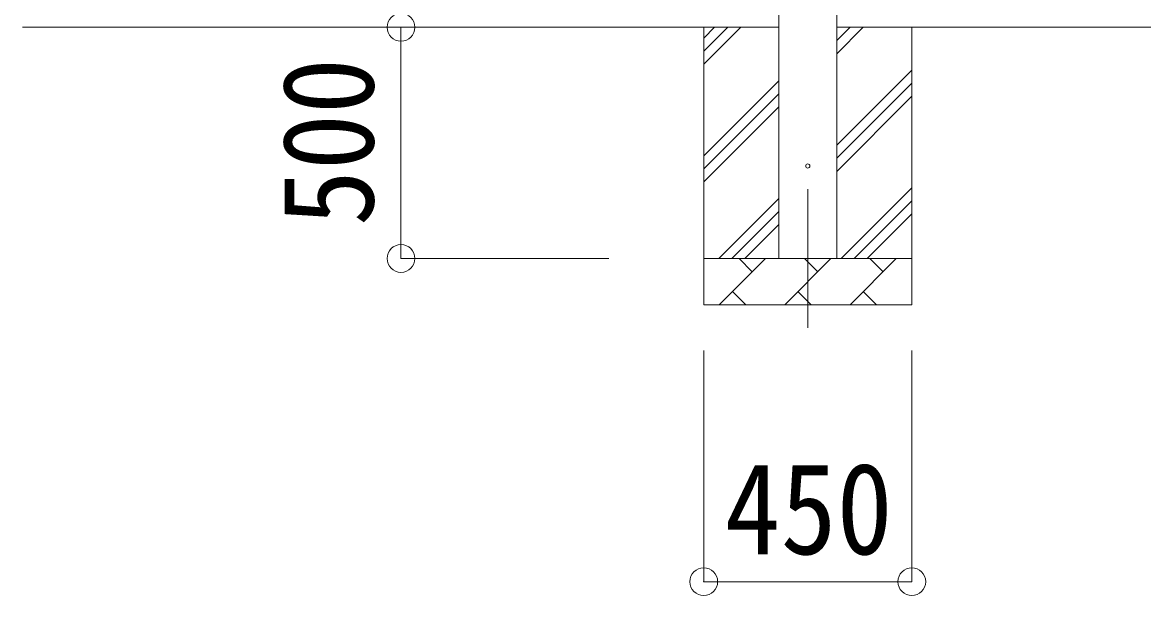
# Model space of a CAD drawing. Units: millimetres at full size, sheet at 1:60. Extents: x -16864 to 16864, y -11640 to 11640.
# Drawn here: x -11592 to -9167, y -8738 to -7498 of the extents above; entities that cross this region are included whole.
import ezdxf
from ezdxf.enums import TextEntityAlignment as Align

# ---------------------------------------------------------------- set-up
doc = ezdxf.new("R2010")
doc.units = ezdxf.units.MM
doc.header["$LTSCALE"] = 60
doc.header["$PDMODE"] = 32
doc.header["$PDSIZE"] = 60
doc.linetypes.add('CHAIN1', pattern=[8, 5, -1, 1, -1])
for name, color, linetype, lineweight in [('0-1_Defpoints', 7, 'CHAIN1', 9), ('0-2_TEXT1', 4, 'Continuous', 9), ('0-3_SHAPE', 7, 'Continuous', 9), ('0-8_TABLE1', 6, 'Continuous', 9)]:
    doc.layers.add(name, color=color, linetype=linetype, lineweight=lineweight)
doc.styles.add('ＭＳ ゴシック', font='')
doc.styles.get('ＭＳ ゴシック').set_extended_font_data('MS Gothic')

msp = doc.modelspace()

# ---------------------------------------------------------------- linework, layer by layer
at = {"layer": '0-1_Defpoints'}
msp.add_line((-9893.53, -7858.64), (-9893.53, -8207.64), dxfattribs=at)
at = {"layer": '0-2_TEXT1'}
for p, q in [((-9956.03, -8008.64), (-9956.03, -5153.64)), ((-9831.03, -5153.64), (-9831.03, -8008.64))]:
    msp.add_line(p, q, dxfattribs=at)
msp.add_circle((-9893.53, -7808.64), 4.5, dxfattribs=at)
at = {"layer": '0-3_SHAPE'}
for p, q in [((-9956.03, -7508.64), (-11592.23, -7508.64)), ((-10118.53, -7508.64), (-10118.53, -8108.64)), ((-10118.53, -7532.12), (-10095.05, -7508.64)), ((-10118.53, -7560.41), (-10066.76, -7508.64)), ((-10118.53, -7588.69), (-10038.48, -7508.64)), ((-7083.03, -7508.64), (-9831.03, -7508.64)), ((-9831.03, -7537.47), (-9802.2, -7508.64)), ((-9831.03, -7565.75), (-9773.92, -7508.64)), ((-9668.53, -7508.64), (-9668.53, -8108.64)), ((-9831.03, -7763.74), (-9668.53, -7601.24)), ((-10118.53, -7786.68), (-9956.03, -7624.18)), ((-9831.03, -7792.02), (-9668.53, -7629.52)), ((-10118.53, -7814.97), (-9956.03, -7652.47)), ((-9831.03, -7820.31), (-9668.53, -7657.81)), ((-10118.53, -7843.25), (-9956.03, -7680.75)), ((-9821.37, -8008.64), (-9668.53, -7855.8)), ((-10085.93, -8008.64), (-9956.03, -7878.74)), ((-9793.09, -8008.64), (-9668.53, -7884.08)), ((-10057.65, -8008.64), (-9956.03, -7907.02)), ((-9764.8, -8008.64), (-9668.53, -7912.37)), ((-10029.36, -8008.64), (-9956.03, -7935.31)), ((-10118.53, -8008.64), (-9668.53, -8008.64)), ((-10084.95, -8108.64), (-9984.95, -8008.64)), ((-10013.5, -8037.2), (-10042.06, -8008.64)), ((-9943.53, -8108.64), (-9843.53, -8008.64)), ((-9872.08, -8037.2), (-9900.64, -8008.64)), ((-9802.11, -8108.64), (-9702.11, -8008.64)), ((-9730.66, -8037.2), (-9759.21, -8008.64)), ((-10056.4, -8080.09), (-10027.84, -8108.64)), ((-9914.98, -8080.09), (-9886.42, -8108.64)), ((-9773.55, -8080.09), (-9745, -8108.64)), ((-9668.53, -8108.64), (-10118.53, -8108.64))]:
    msp.add_line(p, q, dxfattribs=at)
at = {"layer": '0-8_TABLE1'}
for p, q in [((-10773.53, -7508.64), (-10323.53, -7508.64)), ((-10773.53, -8008.64), (-10773.53, -7508.64)), ((-10773.53, -8008.64), (-10323.53, -8008.64)), ((-10118.53, -8707.64), (-10118.53, -8207.64)), ((-9668.53, -8707.64), (-9668.53, -8207.64)), ((-10118.53, -8707.64), (-9668.53, -8707.64))]:
    msp.add_line(p, q, dxfattribs=at)
for p in [(-10773.53, -7508.64), (-10773.53, -8008.64), (-10118.53, -8707.64), (-9668.53, -8707.64)]:
    msp.add_point(p, dxfattribs=at)

# ---------------------------------------------------------------- texts
at = {"layer": '0-8_TABLE1', "color": 7, "style": 'ＭＳ ゴシック', "width": 0.9}
msp.add_text('500', height=197.9, rotation=90, dxfattribs=at).set_placement((-10773.53, -7938.64), align=Align.BOTTOM_LEFT)
msp.add_text('450', height=197.9, dxfattribs=at).set_placement((-10073.53, -8707.64), align=Align.BOTTOM_LEFT)

doc.saveas('drawing.dxf')
